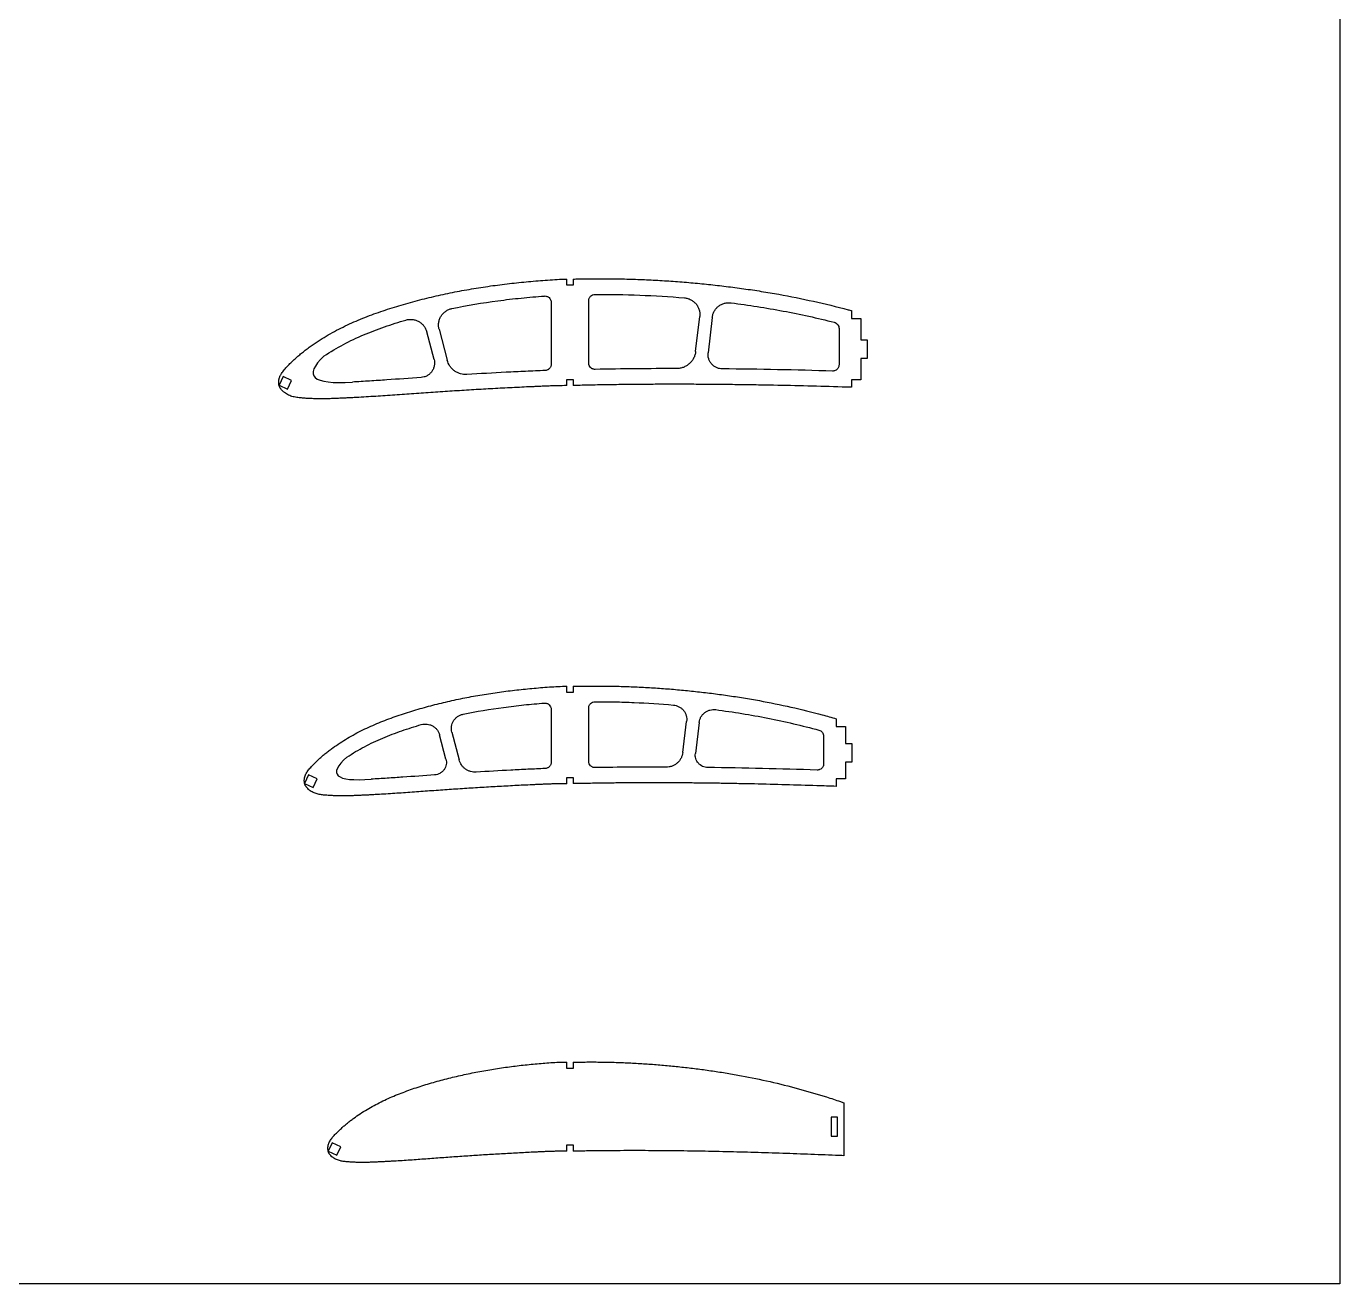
# Model space of a CAD drawing. Header units: millimetres. Extents: x -11497 to 404, y -3854 to 414.
# Drawn here: x -8774.7 to -8355.3, y -2304.7 to -1903.2 of the extents above; entities that cross this region are included whole.
import ezdxf

# ---------------------------------------------------------------- set-up
doc = ezdxf.new("R2010")
doc.units = ezdxf.units.MM
doc.layers.add('7', color=1, linetype='Continuous')

msp = doc.modelspace()

# ---------------------------------------------------------------- linework, layer by layer
for p, q in [((-8602.1145, -1985.9238), (-8602.1145, -1983.9394)), ((-8600.1145, -1985.9238), (-8602.1145, -1985.9238)), ((-8600.1145, -1983.9238), (-8600.1145, -1985.9238)), ((-8511.1987, -1994.017), (-8511.1987, -1996.517)), ((-8511.1987, -1996.517), (-8508.1987, -1996.517)), ((-8508.1987, -1996.517), (-8508.1987, -2003.3453)), ((-8508.1987, -2003.3453), (-8506.1987, -2003.3453)), ((-8506.1987, -2003.3453), (-8506.1987, -2009.3453)), ((-8506.1987, -2009.3453), (-8508.1987, -2009.3453)), ((-8508.1987, -2009.3453), (-8508.1987, -2016.088)), ((-8602.1145, -2017.9535), (-8602.1145, -2015.9535)), ((-8602.1145, -2015.9535), (-8600.1145, -2015.9535)), ((-8600.1145, -2015.9535), (-8600.1145, -2017.9129)), ((-8508.1987, -2016.088), (-8511.1987, -2016.088)), ((-8511.1987, -2016.088), (-8511.1987, -2018.4937)), ((-8602.1145, -2115.9223), (-8602.1145, -2113.9394)), ((-8600.1145, -2115.9223), (-8602.1145, -2115.9223)), ((-8600.1145, -2113.9223), (-8600.1145, -2115.9223)), ((-8516.1138, -2124.281), (-8516.1138, -2126.781)), ((-8516.1138, -2126.781), (-8513.1138, -2126.781)), ((-8513.1138, -2126.781), (-8513.1138, -2132.1649)), ((-8513.1138, -2132.1649), (-8511.1138, -2132.1649)), ((-8511.1138, -2132.1649), (-8511.1138, -2138.1649)), ((-8511.1138, -2138.1649), (-8513.1138, -2138.1649)), ((-8513.1138, -2138.1649), (-8513.1138, -2143.5049)), ((-8602.1145, -2145.0411), (-8602.1145, -2143.0411)), ((-8602.1145, -2143.0411), (-8600.1145, -2143.0411)), ((-8600.1145, -2143.0411), (-8600.1145, -2145.0071)), ((-8513.1138, -2143.5049), (-8516.1138, -2143.5049)), ((-8516.1138, -2143.5049), (-8516.1138, -2145.8994)), ((-8602.1145, -2235.9215), (-8602.1145, -2233.9394)), ((-8600.1145, -2233.9215), (-8600.1145, -2235.9215)), ((-8600.1145, -2235.9215), (-8602.1145, -2235.9215)), ((-8513.6567, -2246.8739), (-8513.6567, -2263.8085)), ((-8517.6567, -2251.5467), (-8517.6567, -2257.5467)), ((-8515.6567, -2251.5467), (-8517.6567, -2251.5467)), ((-8515.6567, -2257.5467), (-8515.6567, -2251.5467)), ((-8602.1145, -2262.3529), (-8602.1145, -2260.3529)), ((-8602.1145, -2260.3529), (-8600.1145, -2260.3529)), ((-8600.1145, -2260.3529), (-8600.1145, -2262.3271)), ((-8517.6567, -2257.5467), (-8515.6567, -2257.5467))]:
    msp.add_line(p, q)
at = {"color": 7, "linetype": 'Continuous', "lineweight": 25}
for p, q in [((-8607.1145, -1991.3408), (-8607.1145, -2011.1303)), ((-8595.1145, -2010.7687), (-8595.1145, -1990.8348)), ((-8560.9786, -2007.1), (-8559.677, -1995.9058)), ((-8555.6823, -1996.2263), (-8556.9903, -2007.4655)), ((-8642.9031, -1999.9777), (-8640.3025, -2009.8467)), ((-8515.1987, -1999.6817), (-8515.1987, -2011.311)), ((-8644.5054, -2009.5943), (-8646.8224, -2000.8022)), ((-8679.5763, -2008.468), (-8679.5762, -2008.4682)), ((-8692.7313, -2015.0669), (-8693.9991, -2017.7858)), ((-8690.0123, -2016.3348), (-8692.7313, -2015.0669)), ((-8691.2802, -2019.0537), (-8690.0123, -2016.3348)), ((-8693.9991, -2017.7858), (-8691.2802, -2019.0537)), ((-8607.1145, -2121.2949), (-8607.1145, -2138.1989)), ((-8595.1145, -2137.8995), (-8595.1145, -2120.8563)), ((-8565.071, -2135.0646), (-8563.8472, -2125.1695)), ((-8559.8495, -2125.4712), (-8561.0729, -2135.3549)), ((-8640.7014, -2137.2038), (-8642.7351, -2129.4766)), ((-8638.8187, -2128.6414), (-8636.5207, -2137.3737)), ((-8520.1138, -2129.8742), (-8520.1138, -2138.6925)), ((-8672.3238, -2136.5588), (-8672.3236, -2136.559)), ((-8684.5568, -2142.2508), (-8685.8247, -2144.9697)), ((-8681.8379, -2143.5186), (-8684.5568, -2142.2508)), ((-8685.8247, -2144.9697), (-8683.1058, -2146.2376)), ((-8683.1058, -2146.2376), (-8681.8379, -2143.5186)), ((-8677.0112, -2259.6513), (-8678.2791, -2262.3702)), ((-8674.2923, -2260.9192), (-8677.0112, -2259.6513)), ((-8678.2791, -2262.3702), (-8675.5601, -2263.6381)), ((-8675.5601, -2263.6381), (-8674.2923, -2260.9192))]:
    msp.add_line(p, q, dxfattribs=at)
for points, knots in [([(-8602.1145, -2017.9535), (-8603.0832, -2017.9746), (-8604.5625, -2018.0061), (-8606.5524, -2018.0542), (-8608.0845, -2018.0982), (-8609.6161, -2018.1549), (-8611.1472, -2018.2239), (-8612.6782, -2018.2925), (-8614.7197, -2018.3818), (-8617.2709, -2018.5036), (-8620.3319, -2018.6554), (-8623.3924, -2018.8135), (-8627.4723, -2019.0353), (-8631.5511, -2019.2698), (-8635.6288, -2019.5193), (-8638.6866, -2019.7121), (-8641.7439, -2019.9108), (-8644.8007, -2020.1152), (-8647.857, -2020.3245), (-8650.913, -2020.5378), (-8653.9686, -2020.7541), (-8657.0242, -2020.9706), (-8660.0799, -2021.1835), (-8663.1362, -2021.3875), (-8666.1932, -2021.5776), (-8668.7417, -2021.7201), (-8670.7808, -2021.8268), (-8672.3103, -2021.9035), (-8673.84, -2021.9774), (-8675.3698, -2022.0465), (-8676.9001, -2022.106), (-8678.4308, -2022.1519), (-8679.962, -2022.1743), (-8681.4935, -2022.1731), (-8683.0245, -2022.1382), (-8684.5547, -2022.075), (-8686.0824, -2021.9683), (-8687.6074, -2021.8282), (-8689.1255, -2021.6181), (-8690.3564, -2021.2626), (-8691.2793, -2020.8234), (-8691.8256, -2020.4928), (-8692.2371, -2020.1911), (-8692.6347, -2019.8712), (-8693.0017, -2019.5158), (-8693.2889, -2019.1741), (-8693.4433, -2018.9716), (-8693.5518, -2018.8144), (-8693.6514, -2018.6514), (-8693.7399, -2018.482), (-8693.8189, -2018.308), (-8693.8979, -2018.1349), (-8693.9673, -2017.9582), (-8694.0132, -2017.7738), (-8694.0488, -2017.5871), (-8694.0753, -2017.3981), (-8694.0938, -2017.2081), (-8694.109, -2016.9536), (-8694.1139, -2016.6341), (-8694.0788, -2016.3164), (-8694.0443, -2016.0644), (-8694.0062, -2015.8771), (-8693.9574, -2015.6922), (-8693.8833, -2015.4484), (-8693.772, -2015.1495), (-8693.61, -2014.8027), (-8693.3704, -2014.352), (-8693.0254, -2013.8147), (-8692.5681, -2013.2004), (-8692.0782, -2012.6118), (-8691.5659, -2012.0427), (-8691.0365, -2011.4896), (-8690.4987, -2010.9446), (-8689.7734, -2010.2261), (-8688.8462, -2009.3491), (-8687.702, -2008.3312), (-8686.5227, -2007.354), (-8685.3158, -2006.4113), (-8683.6728, -2005.1989), (-8681.563, -2003.7615), (-8678.9615, -2002.1442), (-8676.2954, -2000.6354), (-8673.5722, -1999.2325), (-8670.7973, -1997.9348), (-8667.9796, -1996.733), (-8665.1299, -1995.6097), (-8662.2521, -1994.56), (-8659.3514, -1993.5755), (-8656.4303, -1992.6529), (-8653.4916, -1991.7881), (-8650.5382, -1990.9744), (-8647.5718, -1990.2091), (-8644.5934, -1989.4916), (-8641.6039, -1988.8213), (-8637.6043, -1987.9897), (-8632.5821, -1987.0625), (-8627.5349, -1986.2802), (-8623.4855, -1985.7345), (-8620.4431, -1985.366), (-8617.3961, -1985.0353), (-8614.3455, -1984.7382), (-8611.2907, -1984.4869), (-8608.2345, -1984.2509), (-8605.1758, -1984.0462), (-8603.1346, -1983.9617), (-8602.1145, -1983.9394)], [0.252537609, 0.252537609, 0.252537609, 0.252537609, 0.260360124, 0.264485496, 0.268610867, 0.272736239, 0.27686161, 0.280986982, 0.285112353, 0.293363096, 0.301613839, 0.309864582, 0.318115325, 0.334616811, 0.342867554, 0.351118297, 0.35936904, 0.367619783, 0.375870526, 0.384121269, 0.392372012, 0.400622755, 0.408873498, 0.417124241, 0.425374984, 0.433625727, 0.437751098, 0.44187647, 0.446001841, 0.450127213, 0.454252584, 0.458377956, 0.462503327, 0.466628699, 0.47075407, 0.474879442, 0.479004813, 0.483130185, 0.487255556, 0.491380928, 0.493443613, 0.495506299, 0.496537642, 0.497568985, 0.499631671, 0.500663013, 0.501178685, 0.501694356, 0.502210028, 0.502725699, 0.503241371, 0.503757042, 0.504272714, 0.504788385, 0.505304056, 0.505819728, 0.506335399, 0.506851071, 0.507882414, 0.508913756, 0.509429428, 0.509945099, 0.510460771, 0.510976442, 0.512007785, 0.513039128, 0.514070471, 0.516133157, 0.518195842, 0.520258528, 0.522321214, 0.5243839, 0.526446585, 0.528509271, 0.532634642, 0.536760014, 0.540885385, 0.545010757, 0.549136128, 0.557386871, 0.565637614, 0.573888357, 0.5821391, 0.590389843, 0.598640586, 0.606891329, 0.615142072, 0.623392815, 0.631643558, 0.639894301, 0.648145044, 0.656395787, 0.66464653, 0.672897273, 0.681148016, 0.697649502, 0.714150988, 0.722401731, 0.730652474, 0.738903217, 0.74715396, 0.755404703, 0.763655446, 0.771906189, 0.780156932, 0.780156932, 0.780156932, 0.780156932]), ([(-8600.1145, -1983.9238), (-8599.8369, -1983.9212), (-8598.6151, -1983.9089), (-8596.4493, -1983.8797), (-8593.6169, -1983.8329), (-8590.7841, -1983.8232), (-8587.9514, -1983.8327), (-8584.1747, -1983.8866), (-8580.399, -1983.9884), (-8576.6251, -1984.1424), (-8572.8526, -1984.3278), (-8568.1405, -1984.6238), (-8562.4928, -1985.0739), (-8556.8537, -1985.622), (-8551.2244, -1986.2635), (-8545.6072, -1987.0022), (-8540.0036, -1987.8398), (-8532.5552, -1989.1003), (-8523.2946, -1990.9551), (-8515.5843, -1992.8406), (-8511.5673, -1993.9174), (-8511.1987, -1994.017)], [0.487546925, 0.487546925, 0.487546925, 0.487546925, 0.492140286, 0.507765286, 0.523390286, 0.539015286, 0.554640286, 0.570265286, 0.601515286, 0.617140286, 0.632765286, 0.664015286, 0.695265286, 0.726515286, 0.757765286, 0.789015286, 0.820265286, 0.851515286, 0.914015286, 0.976515286, 0.982833218, 0.982833218, 0.982833218, 0.982833218]), ([(-8638.7916, -1993.3457), (-8633.9165, -1992.3395), (-8629.0161, -1991.5213), (-8621.633, -1990.5347), (-8619.1663, -1990.248), (-8615.4594, -1989.869), (-8614.2226, -1989.7518), (-8611.7459, -1989.5397), (-8610.5065, -1989.4411), (-8609.2666, -1989.3466)], [0, 0, 0, 0, 0.5, 0.5, 0.75, 0.75, 0.875, 0.875, 1, 1, 1, 1]), ([(-8609.2666, -1989.3466), (-8609.1285, -1989.336), (-8608.9917, -1989.3399), (-8608.7207, -1989.3751), (-8608.585, -1989.4072), (-8608.326, -1989.4976), (-8608.2024, -1989.5556), (-8607.9668, -1989.697), (-8607.8556, -1989.7806), (-8607.555, -1990.0591), (-8607.3918, -1990.2885), (-8607.2274, -1990.6643), (-8607.1848, -1990.7973), (-8607.1287, -1991.0659), (-8607.1145, -1991.2023), (-8607.1145, -1991.3408)], [0, 0, 0, 0, 0.125, 0.125, 0.25, 0.25, 0.375, 0.375, 0.5, 0.5, 0.75, 0.75, 0.875, 0.875, 1, 1, 1, 1]), ([(-8595.1145, -1990.8348), (-8595.1145, -1990.7035), (-8595.1016, -1990.5743), (-8595.0514, -1990.3201), (-8595.0134, -1990.1938), (-8594.9141, -1989.9526), (-8594.8533, -1989.8382), (-8594.7098, -1989.6217), (-8594.6262, -1989.519), (-8594.3521, -1989.2425), (-8594.1311, -1989.0932), (-8593.6539, -1988.8916), (-8593.3932, -1988.837), (-8593.1305, -1988.8349)], [0, 0, 0, 0, 0.125, 0.125, 0.25, 0.25, 0.375, 0.375, 0.5, 0.5, 0.75, 0.75, 1, 1, 1, 1]), ([(-8593.1305, -1988.8349), (-8588.3625, -1988.7968), (-8583.5986, -1988.8733), (-8574.0786, -1989.2426), (-8569.3224, -1989.5344), (-8564.57, -1989.9304)], [0, 0, 0, 0, 0.5, 0.5, 1, 1, 1, 1]), ([(-8564.5694, -1989.9305), (-8564.2084, -1989.9605), (-8563.8566, -1990.0262), (-8563.3421, -1990.1759), (-8563.1728, -1990.2345), (-8562.8388, -1990.3691), (-8562.6739, -1990.4455), (-8562.1971, -1990.696), (-8561.8992, -1990.8928), (-8561.343, -1991.3458), (-8561.0848, -1991.6034), (-8560.6317, -1992.1562), (-8560.4334, -1992.4538), (-8560.0953, -1993.093), (-8559.9602, -1993.4261), (-8559.809, -1993.94), (-8559.767, -1994.114), (-8559.7005, -1994.4674), (-8559.6758, -1994.6475), (-8559.6298, -1995.186), (-8559.635, -1995.5454), (-8559.6769, -1995.9052)], [0, 0, 0, 0, 0.125, 0.125, 0.1875, 0.1875, 0.25, 0.25, 0.375, 0.375, 0.5, 0.5, 0.625, 0.625, 0.75, 0.75, 0.8125, 0.8125, 0.875, 0.875, 1, 1, 1, 1]), ([(-8555.6822, -1996.2258), (-8555.6408, -1995.8703), (-8555.5649, -1995.5249), (-8555.4015, -1995.0212), (-8555.3387, -1994.8558), (-8555.196, -1994.5299), (-8555.1159, -1994.3691), (-8554.8549, -1993.905), (-8554.6524, -1993.616), (-8554.1909, -1993.0786), (-8553.9299, -1992.8297), (-8553.3729, -1992.395), (-8553.0746, -1992.2058), (-8552.4371, -1991.8857), (-8552.1042, -1991.7583), (-8551.4236, -1991.5718), (-8551.0712, -1991.5115), (-8550.3597, -1991.4619), (-8550.0043, -1991.4724), (-8549.6494, -1991.5184)], [0, 0, 0, 0, 0.125, 0.125, 0.1875, 0.1875, 0.25, 0.25, 0.375, 0.375, 0.5, 0.5, 0.625, 0.625, 0.75, 0.75, 0.875, 0.875, 1, 1, 1, 1]), ([(-8549.6487, -1991.5185), (-8544.0725, -1992.2417), (-8538.5353, -1993.1076), (-8527.5527, -1995.1739), (-8522.1075, -1996.3749), (-8516.708, -1997.7432)], [0, 0, 0, 0, 0.5, 0.5, 1, 1, 1, 1]), ([(-8642.9033, -1999.9769), (-8642.9969, -1999.622), (-8643.0528, -1999.2636), (-8643.0825, -1998.7213), (-8643.0833, -1998.5397), (-8643.0662, -1998.1748), (-8643.0482, -1997.9916), (-8642.9672, -1997.4521), (-8642.8777, -1997.1015), (-8642.6899, -1996.5891), (-8642.6178, -1996.4196), (-8642.4579, -1996.0914), (-8642.3701, -1995.9325), (-8642.084, -1995.4708), (-8641.8628, -1995.1828), (-8641.3586, -1994.6497), (-8641.0837, -1994.4133), (-8640.4902, -1993.9981), (-8640.1679, -1993.8181), (-8639.4986, -1993.5296), (-8639.1516, -1993.42), (-8638.7921, -1993.3458)], [0, 0, 0, 0, 0.125, 0.125, 0.1875, 0.1875, 0.25, 0.25, 0.375, 0.375, 0.4375, 0.4375, 0.5, 0.5, 0.625, 0.625, 0.75, 0.75, 0.875, 0.875, 1, 1, 1, 1]), ([(-8679.5762, -2008.4682), (-8677.5774, -2007.1272), (-8675.525, -2005.9078), (-8671.3271, -2003.68), (-8669.1797, -2002.6757), (-8664.8116, -2000.8333), (-8662.5937, -1999.9888), (-8658.1056, -1998.4185), (-8655.8351, -1997.6929), (-8653.5425, -1997.0176)], [0, 0, 0, 0, 0.25, 0.25, 0.5, 0.5, 0.75, 0.75, 1, 1, 1, 1]), ([(-8653.5414, -1997.0173), (-8653.1946, -1996.9151), (-8652.8436, -1996.8493), (-8652.3108, -1996.8028), (-8652.1322, -1996.7961), (-8651.7728, -1996.8007), (-8651.5917, -1996.8121), (-8651.0576, -1996.8727), (-8650.7093, -1996.948), (-8650.0281, -1997.1678), (-8649.6946, -1997.3137), (-8649.0728, -1997.6635), (-8648.7805, -1997.8683), (-8648.2344, -1998.3395), (-8647.9876, -1998.6004), (-8647.6603, -1999.0231), (-8647.5581, -1999.1695), (-8647.3678, -1999.4737), (-8647.2794, -1999.6321), (-8647.0406, -2000.116), (-8646.9147, -2000.452), (-8646.8226, -2000.8015)], [0, 0, 0, 0, 0.125, 0.125, 0.1875, 0.1875, 0.25, 0.25, 0.375, 0.375, 0.5, 0.5, 0.625, 0.625, 0.75, 0.75, 0.8125, 0.8125, 0.875, 0.875, 1, 1, 1, 1]), ([(-8516.708, -1997.7432), (-8516.4924, -1997.7979), (-8516.2915, -1997.886), (-8515.9193, -1998.1289), (-8515.7575, -1998.2778), (-8515.4846, -1998.628), (-8515.3796, -1998.8217), (-8515.2353, -1999.2411), (-8515.1987, -1999.4592), (-8515.1987, -1999.6817)], [0, 0, 0, 0, 0.25, 0.25, 0.5, 0.5, 0.75, 0.75, 1, 1, 1, 1]), ([(-8560.9787, -2007.1004), (-8561.0221, -2007.4735), (-8561.0987, -2007.8369), (-8561.3159, -2008.5449), (-8561.4576, -2008.892), (-8561.8029, -2009.5557), (-8562.0034, -2009.8675), (-8562.3447, -2010.3062), (-8562.4653, -2010.4476), (-8562.7204, -2010.7203), (-8562.8553, -2010.8519), (-8563.273, -2011.2236), (-8563.571, -2011.4437), (-8564.2053, -2011.8291), (-8564.5451, -2011.9953), (-8565.2401, -2012.2597), (-8565.5966, -2012.3595), (-8566.328, -2012.4944), (-8566.7041, -2012.529), (-8567.0797, -2012.5288)], [0, 0, 0, 0, 0.125, 0.125, 0.25, 0.25, 0.375, 0.375, 0.4375, 0.4375, 0.5, 0.5, 0.625, 0.625, 0.75, 0.75, 0.875, 0.875, 1, 1, 1, 1]), ([(-8552.4554, -2012.607), (-8552.7805, -2012.6038), (-8553.0995, -2012.5666), (-8553.7256, -2012.4271), (-8554.0362, -2012.3229), (-8554.6213, -2012.0552), (-8554.8973, -2011.8922), (-8555.2864, -2011.6038), (-8555.4122, -2011.4998), (-8555.6496, -2011.2816), (-8555.8743, -2011.0522), (-8556.0738, -2010.801), (-8556.2606, -2010.5386), (-8556.348, -2010.401), (-8556.5862, -2009.9785), (-8556.7135, -2009.6842), (-8556.906, -2009.0709), (-8556.9708, -2008.7495), (-8557.0311, -2008.1101), (-8557.028, -2007.7888), (-8556.9904, -2007.4659)], [0, 0, 0, 0, 0.125, 0.125, 0.25, 0.25, 0.375, 0.375, 0.4375, 0.4375, 0.5, 0.5625, 0.5625, 0.625, 0.625, 0.75, 0.75, 0.875, 0.875, 1, 1, 1, 1]), ([(-8644.5053, -2009.5947), (-8644.4184, -2009.9245), (-8644.3693, -2010.2576), (-8644.3439, -2010.9303), (-8644.3688, -2011.2735), (-8644.4912, -2011.9361), (-8644.5879, -2012.2584), (-8644.8543, -2012.8845), (-8645.0205, -2013.1794), (-8645.4125, -2013.7262), (-8645.6423, -2013.9819), (-8646.1455, -2014.4311), (-8646.4193, -2014.6264), (-8646.8638, -2014.8747), (-8647.0173, -2014.9496), (-8647.3283, -2015.0808), (-8647.4866, -2015.1375), (-8647.9699, -2015.2816), (-8648.3059, -2015.3431), (-8648.6461, -2015.3667)], [0, 0, 0, 0, 0.125, 0.125, 0.25, 0.25, 0.375, 0.375, 0.5, 0.5, 0.625, 0.625, 0.75, 0.75, 0.8125, 0.8125, 0.875, 0.875, 1, 1, 1, 1]), ([(-8633.9939, -2014.4091), (-8634.7024, -2014.4522), (-8635.3992, -2014.3744), (-8636.4205, -2014.0777), (-8636.7476, -2013.9509), (-8637.3763, -2013.6437), (-8637.6789, -2013.4626), (-8638.2528, -2013.0473), (-8638.518, -2012.8178), (-8639.0065, -2012.3168), (-8639.2309, -2012.0436), (-8639.8307, -2011.1681), (-8640.1216, -2010.5334), (-8640.3024, -2009.8471)], [0, 0, 0, 0, 0.25, 0.25, 0.375, 0.375, 0.5, 0.5, 0.625, 0.625, 0.75, 0.75, 1, 1, 1, 1]), ([(-8607.1145, -2011.1303), (-8607.1145, -2011.2593), (-8607.1268, -2011.3861), (-8607.1752, -2011.6358), (-8607.2118, -2011.7598), (-8607.3076, -2011.9974), (-8607.3662, -2012.1102), (-8607.5046, -2012.3242), (-8607.5854, -2012.4261), (-8607.7622, -2012.6098), (-8607.8587, -2012.6926), (-8608.068, -2012.8399), (-8608.1806, -2012.9039), (-8608.5287, -2013.06), (-8608.7827, -2013.1199), (-8609.0405, -2013.1294)], [0, 0, 0, 0, 0.125, 0.125, 0.25, 0.25, 0.375, 0.375, 0.5, 0.5, 0.625, 0.625, 0.75, 0.75, 1, 1, 1, 1]), ([(-8593.0754, -2012.7688), (-8593.2091, -2012.7714), (-8593.3408, -2012.7607), (-8593.6004, -2012.7137), (-8593.7296, -2012.6768), (-8593.9761, -2012.5789), (-8594.0931, -2012.5183), (-8594.3151, -2012.3741), (-8594.4202, -2012.2898), (-8594.7029, -2012.0126), (-8594.8555, -2011.7878), (-8595.0601, -2011.3018), (-8595.1145, -2011.0361), (-8595.1145, -2010.7687)], [0, 0, 0, 0, 0.125, 0.125, 0.25, 0.25, 0.375, 0.375, 0.5, 0.5, 0.75, 0.75, 1, 1, 1, 1]), ([(-8517.2563, -2013.3091), (-8523.121, -2013.14), (-8528.9863, -2012.9921), (-8540.719, -2012.7556), (-8546.5862, -2012.6654), (-8552.4545, -2012.6071)], [0, 0, 0, 0, 0.5, 0.5, 1, 1, 1, 1]), ([(-8515.1987, -2011.311), (-8515.1987, -2011.4455), (-8515.2121, -2011.5777), (-8515.2647, -2011.8376), (-8515.3046, -2011.9668), (-8515.4084, -2012.2123), (-8515.472, -2012.3287), (-8515.6222, -2012.5485), (-8515.7094, -2012.6521), (-8515.9949, -2012.9294), (-8516.2248, -2013.0771), (-8516.5954, -2013.2215), (-8516.7252, -2013.2577), (-8516.9888, -2013.3034), (-8517.1219, -2013.313), (-8517.2563, -2013.3091)], [0, 0, 0, 0, 0.125, 0.125, 0.25, 0.25, 0.375, 0.375, 0.5, 0.5, 0.75, 0.75, 0.875, 0.875, 1, 1, 1, 1]), ([(-8648.6445, -2015.3666), (-8652.2923, -2015.6194), (-8655.9394, -2015.8838), (-8661.4113, -2016.2611), (-8663.2356, -2016.3828), (-8666.8852, -2016.6084), (-8668.7107, -2016.7109), (-8670.5367, -2016.8057)], [0, 0, 0, 0, 0.5, 0.5, 0.75, 0.75, 1, 1, 1, 1]), ([(-8609.0405, -2013.1294), (-8610.0809, -2013.168), (-8611.1209, -2013.2165), (-8613.201, -2013.3095), (-8614.2411, -2013.3544), (-8617.361, -2013.4992), (-8619.4406, -2013.6026), (-8625.6789, -2013.9225), (-8629.8367, -2014.1563), (-8633.9936, -2014.4091)], [0, 0, 0, 0, 0.125, 0.125, 0.25, 0.25, 0.5, 0.5, 1, 1, 1, 1]), ([(-8511.1987, -2018.4937), (-8512.1987, -2018.4627), (-8516.8558, -2018.3205), (-8525.1703, -2018.0869), (-8534.3142, -2017.8802), (-8541.6295, -2017.7491), (-8547.116, -2017.6679), (-8552.6023, -2017.6035), (-8558.0885, -2017.5595), (-8563.5743, -2017.5327), (-8569.0597, -2017.5267), (-8574.5446, -2017.5415), (-8580.0288, -2017.5806), (-8584.5982, -2017.6319), (-8588.2533, -2017.6846), (-8590.9943, -2017.7319), (-8593.2783, -2017.7737), (-8595.1052, -2017.8137), (-8596.9321, -2017.8501), (-8598.6017, -2017.884), (-8599.8148, -2017.9071), (-8600.1145, -2017.9129)], [0.008066346, 0.008066346, 0.008066346, 0.008066346, 0.016133157, 0.045630185, 0.075127213, 0.089875727, 0.104624241, 0.119372755, 0.134121269, 0.148869783, 0.163618297, 0.178366811, 0.193115325, 0.207863839, 0.215238096, 0.222612353, 0.22998661, 0.233673739, 0.237360867, 0.244735124, 0.247154808, 0.247154808, 0.247154808, 0.247154808]), ([(-8602.1145, -2145.0411), (-8603.0064, -2145.0589), (-8604.3632, -2145.0797), (-8606.1851, -2145.1135), (-8607.58, -2145.1479), (-8608.9747, -2145.1983), (-8610.3687, -2145.2641), (-8611.7628, -2145.3287), (-8613.622, -2145.4108), (-8615.9455, -2145.5251), (-8618.7339, -2145.6665), (-8621.5223, -2145.8133), (-8625.2399, -2146.0197), (-8628.9573, -2146.2377), (-8632.6744, -2146.4697), (-8635.4621, -2146.6486), (-8638.2497, -2146.8331), (-8641.0372, -2147.0226), (-8643.8245, -2147.2168), (-8646.6117, -2147.415), (-8649.399, -2147.6155), (-8652.1864, -2147.8163), (-8654.9742, -2148.0141), (-8657.7627, -2148.2036), (-8660.5521, -2148.3805), (-8662.8777, -2148.5129), (-8664.7386, -2148.6125), (-8666.1344, -2148.6843), (-8667.5303, -2148.7535), (-8668.9266, -2148.818), (-8670.3232, -2148.8736), (-8671.7203, -2148.9173), (-8673.118, -2148.9378), (-8674.5159, -2148.9378), (-8675.9133, -2148.9056), (-8677.3102, -2148.8489), (-8678.7046, -2148.7502), (-8680.0968, -2148.6234), (-8681.4817, -2148.4246), (-8682.6022, -2148.0875), (-8683.4385, -2147.674), (-8683.9337, -2147.3665), (-8684.3047, -2147.0847), (-8684.6636, -2146.7877), (-8684.9927, -2146.457), (-8685.2483, -2146.1396), (-8685.3841, -2145.9509), (-8685.479, -2145.8046), (-8685.5657, -2145.6533), (-8685.6426, -2145.4967), (-8685.7104, -2145.336), (-8685.7757, -2145.1749), (-8685.8301, -2145.0103), (-8685.8629, -2144.8399), (-8685.8877, -2144.668), (-8685.9057, -2144.4948), (-8685.9176, -2144.3209), (-8685.9273, -2144.0883), (-8685.9328, -2143.7968), (-8685.9025, -2143.5066), (-8685.8786, -2143.2756), (-8685.8483, -2143.1037), (-8685.8072, -2142.9341), (-8685.7445, -2142.7101), (-8685.6485, -2142.435), (-8685.5046, -2142.1167), (-8685.2916, -2141.7021), (-8684.981, -2141.2089), (-8684.5677, -2140.6449), (-8684.1236, -2140.1051), (-8683.6581, -2139.5836), (-8683.1759, -2139.0775), (-8682.6864, -2138.5786), (-8682.0255, -2137.9215), (-8681.1808, -2137.1192), (-8680.1384, -2136.1875), (-8679.0633, -2135.2937), (-8677.9633, -2134.431), (-8676.4653, -2133.3216), (-8674.541, -2132.0073), (-8672.1687, -2130.5271), (-8669.7364, -2129.148), (-8667.2524, -2127.8643), (-8664.7207, -2126.678), (-8662.15, -2125.5792), (-8659.5505, -2124.5512), (-8656.9248, -2123.5922), (-8654.279, -2122.6913), (-8651.6142, -2121.8481), (-8648.9337, -2121.0571), (-8646.24, -2120.3131), (-8643.5347, -2119.6131), (-8640.8187, -2118.957), (-8638.0927, -2118.3441), (-8634.4462, -2117.5837), (-8629.8678, -2116.7361), (-8625.2679, -2116.0203), (-8621.5781, -2115.5211), (-8618.8062, -2115.1843), (-8616.0308, -2114.8812), (-8613.2522, -2114.61), (-8610.4705, -2114.3783), (-8607.6878, -2114.1614), (-8604.9023, -2113.9885), (-8603.0432, -2113.9394), (-8602.1145, -2113.9394)], [0.263563548, 0.263563548, 0.263563548, 0.263563548, 0.271476433, 0.275601804, 0.279727176, 0.283852547, 0.287977919, 0.29210329, 0.296228661, 0.304479404, 0.312730147, 0.32098089, 0.329231633, 0.345733119, 0.353983862, 0.362234605, 0.370485348, 0.378736091, 0.386986834, 0.395237577, 0.40348832, 0.411739063, 0.419989806, 0.428240549, 0.436491292, 0.444742035, 0.448867406, 0.452992778, 0.457118149, 0.461243521, 0.465368892, 0.469494264, 0.473619635, 0.477745007, 0.481870378, 0.48599575, 0.490121121, 0.494246493, 0.498371864, 0.502497236, 0.504559922, 0.506622607, 0.50765395, 0.508685293, 0.510747979, 0.511779322, 0.512294993, 0.512810664, 0.513326336, 0.513842007, 0.514357679, 0.51487335, 0.515389022, 0.515904693, 0.516420365, 0.516936036, 0.517451707, 0.517967379, 0.518998722, 0.520030065, 0.520545736, 0.521061407, 0.521577079, 0.52209275, 0.523124093, 0.524155436, 0.525186779, 0.527249465, 0.52931215, 0.531374836, 0.533437522, 0.535500208, 0.537562893, 0.539625579, 0.543750951, 0.547876322, 0.552001694, 0.556127065, 0.560252437, 0.56850318, 0.576753923, 0.585004665, 0.593255408, 0.601506151, 0.609756894, 0.618007637, 0.62625838, 0.634509123, 0.642759866, 0.651010609, 0.659261352, 0.667512095, 0.675762838, 0.684013581, 0.692264324, 0.70876581, 0.725267296, 0.733518039, 0.741768782, 0.750019525, 0.758270268, 0.766521011, 0.774771754, 0.783022497, 0.79127324, 0.79127324, 0.79127324, 0.79127324]), ([(-8600.1145, -2113.9223), (-8599.9234, -2113.9208), (-8598.8745, -2113.9119), (-8596.9679, -2113.8925), (-8594.3948, -2113.8553), (-8591.8214, -2113.855), (-8589.2481, -2113.8702), (-8585.8174, -2113.9301), (-8582.3877, -2114.0316), (-8578.9598, -2114.182), (-8575.5333, -2114.36), (-8571.2534, -2114.6411), (-8566.124, -2115.0645), (-8561.0026, -2115.5767), (-8555.8906, -2116.1741), (-8550.7895, -2116.8592), (-8545.7012, -2117.6338), (-8538.938, -2118.7981), (-8530.5301, -2120.5059), (-8522.3756, -2122.5234), (-8517.59, -2123.8558), (-8516.1138, -2124.281)], [0.465170968, 0.465170968, 0.465170968, 0.465170968, 0.468652192, 0.484277192, 0.499902192, 0.515527192, 0.531152192, 0.546777192, 0.578027192, 0.593652192, 0.609277192, 0.640527192, 0.671777192, 0.703027192, 0.734277192, 0.765527192, 0.796777192, 0.828027192, 0.890527192, 0.953027192, 0.981010239, 0.981010239, 0.981010239, 0.981010239]), ([(-8635.2284, -2122.8568), (-8630.9413, -2121.9747), (-8626.6327, -2121.2522), (-8620.1419, -2120.3738), (-8617.9735, -2120.1169), (-8614.7149, -2119.776), (-8613.6277, -2119.6697), (-8611.4508, -2119.4757), (-8610.3612, -2119.3868), (-8609.2713, -2119.3011)], [0, 0, 0, 0, 0.5, 0.5, 0.75, 0.75, 0.875, 0.875, 1, 1, 1, 1]), ([(-8609.2713, -2119.3011), (-8609.133, -2119.2902), (-8608.996, -2119.2937), (-8608.7246, -2119.3285), (-8608.5886, -2119.3604), (-8608.3291, -2119.4505), (-8608.2051, -2119.5083), (-8607.969, -2119.6496), (-8607.8576, -2119.7332), (-8607.5562, -2120.0117), (-8607.3926, -2120.2413), (-8607.2277, -2120.6176), (-8607.185, -2120.7507), (-8607.1287, -2121.0197), (-8607.1145, -2121.1562), (-8607.1145, -2121.2949)], [0, 0, 0, 0, 0.125, 0.125, 0.25, 0.25, 0.375, 0.375, 0.5, 0.5, 0.75, 0.75, 0.875, 0.875, 1, 1, 1, 1]), ([(-8595.1145, -2120.8563), (-8595.1145, -2120.7243), (-8595.1015, -2120.5946), (-8595.0509, -2120.3393), (-8595.0125, -2120.2124), (-8594.9124, -2119.9705), (-8594.8511, -2119.8557), (-8594.7064, -2119.6385), (-8594.6221, -2119.5356), (-8594.3459, -2119.259), (-8594.1233, -2119.1099), (-8593.643, -2118.9099), (-8593.3808, -2118.8566), (-8593.1169, -2118.8563)], [0, 0, 0, 0, 0.125, 0.125, 0.25, 0.25, 0.375, 0.375, 0.5, 0.5, 0.75, 0.75, 1, 1, 1, 1]), ([(-8593.1169, -2118.8563), (-8591.0285, -2118.8538), (-8588.941, -2118.8715), (-8584.7679, -2118.9603), (-8582.6822, -2119.0259), (-8576.4279, -2119.2961), (-8572.2619, -2119.5658), (-8568.0992, -2119.9239)], [0, 0, 0, 0, 0.25, 0.25, 0.5, 0.5, 1, 1, 1, 1]), ([(-8568.0992, -2119.9239), (-8567.7834, -2119.9511), (-8567.4758, -2120.0095), (-8566.8761, -2120.1861), (-8566.5809, -2120.3063), (-8566.0258, -2120.6006), (-8565.7658, -2120.7739), (-8565.2808, -2121.1725), (-8565.056, -2121.3989), (-8564.662, -2121.8845), (-8564.4898, -2122.1458), (-8564.197, -2122.707), (-8564.0807, -2122.9988), (-8563.9079, -2123.5995), (-8563.8509, -2123.9123), (-8563.8014, -2124.5406), (-8563.8082, -2124.8549), (-8563.8471, -2125.1695)], [0, 0, 0, 0, 0.125, 0.125, 0.25, 0.25, 0.375, 0.375, 0.5, 0.5, 0.625, 0.625, 0.75, 0.75, 0.875, 0.875, 1, 1, 1, 1]), ([(-8559.8495, -2125.4711), (-8559.8113, -2125.1621), (-8559.7432, -2124.8621), (-8559.5497, -2124.2793), (-8559.4225, -2123.9936), (-8559.1165, -2123.457), (-8558.9389, -2123.2067), (-8558.535, -2122.7415), (-8558.3068, -2122.5262), (-8557.8204, -2122.1503), (-8557.5602, -2121.987), (-8557.0047, -2121.7111), (-8556.7144, -2121.6014), (-8556.1218, -2121.4413), (-8555.8154, -2121.3899), (-8555.1961, -2121.3488), (-8554.8869, -2121.3588), (-8554.5783, -2121.3996)], [0, 0, 0, 0, 0.125, 0.125, 0.25, 0.25, 0.375, 0.375, 0.5, 0.5, 0.625, 0.625, 0.75, 0.75, 0.875, 0.875, 1, 1, 1, 1]), ([(-8554.5782, -2121.3996), (-8548.9837, -2122.14), (-8543.4331, -2123.0392), (-8532.4358, -2125.2121), (-8526.9893, -2126.4869), (-8521.5932, -2127.9435)], [0, 0, 0, 0, 0.5, 0.5, 1, 1, 1, 1]), ([(-8672.3236, -2136.559), (-8670.5016, -2135.3415), (-8668.6307, -2134.2347), (-8664.8035, -2132.214), (-8662.8452, -2131.3047), (-8658.8633, -2129.6337), (-8656.8416, -2128.8677), (-8652.7508, -2127.4428), (-8650.6813, -2126.7848), (-8648.5919, -2126.1719)], [0, 0, 0, 0, 0.25, 0.25, 0.5, 0.5, 0.75, 0.75, 1, 1, 1, 1]), ([(-8648.5921, -2126.1719), (-8648.2896, -2126.0832), (-8647.9834, -2126.0261), (-8647.3639, -2125.9727), (-8647.047, -2125.977), (-8646.4261, -2126.0481), (-8646.1224, -2126.114), (-8645.5286, -2126.3061), (-8645.2378, -2126.4337), (-8644.6959, -2126.7391), (-8644.4411, -2126.9178), (-8643.9652, -2127.329), (-8643.7501, -2127.5567), (-8643.3699, -2128.0483), (-8643.2024, -2128.3159), (-8642.925, -2128.8787), (-8642.8153, -2129.1717), (-8642.7351, -2129.4765)], [0, 0, 0, 0, 0.125, 0.125, 0.25, 0.25, 0.375, 0.375, 0.5, 0.5, 0.625, 0.625, 0.75, 0.75, 0.875, 0.875, 1, 1, 1, 1]), ([(-8638.8187, -2128.6413), (-8638.9003, -2128.3315), (-8638.9489, -2128.0188), (-8638.9832, -2127.3878), (-8638.9681, -2127.0658), (-8638.8737, -2126.4381), (-8638.7954, -2126.1321), (-8638.5766, -2125.5361), (-8638.4353, -2125.2465), (-8638.1021, -2124.7095), (-8637.909, -2124.4583), (-8637.4687, -2123.9934), (-8637.2287, -2123.7871), (-8636.7106, -2123.4251), (-8636.4292, -2123.2682), (-8635.8451, -2123.0169), (-8635.5423, -2122.9214), (-8635.2285, -2122.8568)], [0, 0, 0, 0, 0.125, 0.125, 0.25, 0.25, 0.375, 0.375, 0.5, 0.5, 0.625, 0.625, 0.75, 0.75, 0.875, 0.875, 1, 1, 1, 1]), ([(-8521.5932, -2127.9435), (-8521.381, -2128.0008), (-8521.1837, -2128.0906), (-8520.8189, -2128.3347), (-8520.6603, -2128.4835), (-8520.3935, -2128.8312), (-8520.2906, -2129.0237), (-8520.1498, -2129.4379), (-8520.1138, -2129.6543), (-8520.1138, -2129.8742)], [0, 0, 0, 0, 0.25, 0.25, 0.5, 0.5, 0.75, 0.75, 1, 1, 1, 1]), ([(-8640.7014, -2137.2038), (-8640.6258, -2137.4913), (-8640.5831, -2137.7817), (-8640.561, -2138.3682), (-8640.5827, -2138.6673), (-8640.6894, -2139.2449), (-8640.7736, -2139.5259), (-8641.0056, -2140.0717), (-8641.1505, -2140.3288), (-8641.492, -2140.8056), (-8641.6921, -2141.0287), (-8642.1306, -2141.4205), (-8642.3691, -2141.591), (-8642.8854, -2141.8799), (-8643.1587, -2141.9953), (-8643.7203, -2142.1633), (-8644.0131, -2142.2172), (-8644.3096, -2142.2381)], [0, 0, 0, 0, 0.125, 0.125, 0.25, 0.25, 0.375, 0.375, 0.5, 0.5, 0.625, 0.625, 0.75, 0.75, 0.875, 0.875, 1, 1, 1, 1]), ([(-8631.0107, -2141.3554), (-8631.6294, -2141.3936), (-8632.2381, -2141.3262), (-8633.1302, -2141.0677), (-8633.4159, -2140.9571), (-8633.9651, -2140.6892), (-8634.2296, -2140.531), (-8634.7308, -2140.1686), (-8634.9625, -2139.9682), (-8635.3892, -2139.5307), (-8635.5852, -2139.292), (-8636.109, -2138.5276), (-8636.3629, -2137.9732), (-8636.5207, -2137.3738)], [0, 0, 0, 0, 0.25, 0.25, 0.375, 0.375, 0.5, 0.5, 0.625, 0.625, 0.75, 0.75, 1, 1, 1, 1]), ([(-8607.1145, -2138.1989), (-8607.1145, -2138.3276), (-8607.1268, -2138.4541), (-8607.1749, -2138.7033), (-8607.2113, -2138.827), (-8607.3067, -2139.0642), (-8607.3651, -2139.1768), (-8607.5029, -2139.3904), (-8607.5833, -2139.4922), (-8607.7595, -2139.6758), (-8607.8556, -2139.7586), (-8608.064, -2139.906), (-8608.1762, -2139.9702), (-8608.5232, -2140.1268), (-8608.7764, -2140.1874), (-8609.0335, -2140.1978)], [0, 0, 0, 0, 0.125, 0.125, 0.25, 0.25, 0.375, 0.375, 0.5, 0.5, 0.625, 0.625, 0.75, 0.75, 1, 1, 1, 1]), ([(-8593.0822, -2139.8997), (-8593.2156, -2139.9018), (-8593.347, -2139.8907), (-8593.6058, -2139.8431), (-8593.7347, -2139.8059), (-8593.9804, -2139.7076), (-8594.0971, -2139.6469), (-8594.3182, -2139.5025), (-8594.4229, -2139.4182), (-8594.7046, -2139.1411), (-8594.8566, -2138.9166), (-8595.0603, -2138.4315), (-8595.1145, -2138.1663), (-8595.1145, -2137.8995)], [0, 0, 0, 0, 0.125, 0.125, 0.25, 0.25, 0.375, 0.375, 0.5, 0.5, 0.75, 0.75, 1, 1, 1, 1]), ([(-8565.071, -2135.0647), (-8565.1111, -2135.3889), (-8565.18, -2135.7045), (-8565.373, -2136.3191), (-8565.4982, -2136.62), (-8565.8021, -2137.1955), (-8565.9781, -2137.4658), (-8566.3767, -2137.9723), (-8566.602, -2138.2106), (-8567.0887, -2138.6394), (-8567.3488, -2138.8296), (-8567.9019, -2139.1622), (-8568.198, -2139.3055), (-8568.8035, -2139.5331), (-8569.114, -2139.6188), (-8569.7503, -2139.734), (-8570.0775, -2139.7631), (-8570.4042, -2139.762)], [0, 0, 0, 0, 0.125, 0.125, 0.25, 0.25, 0.375, 0.375, 0.5, 0.5, 0.625, 0.625, 0.75, 0.75, 0.875, 0.875, 1, 1, 1, 1]), ([(-8557.131, -2139.8694), (-8557.4154, -2139.8658), (-8557.6944, -2139.8324), (-8558.2418, -2139.7086), (-8558.5132, -2139.6164), (-8559.0241, -2139.3802), (-8559.265, -2139.2366), (-8559.7174, -2138.898), (-8559.9262, -2138.7041), (-8560.2951, -2138.2818), (-8560.459, -2138.0492), (-8560.7339, -2137.555), (-8560.8437, -2137.2969), (-8561.0089, -2136.7592), (-8561.0637, -2136.4777), (-8561.1126, -2135.9182), (-8561.1079, -2135.6372), (-8561.073, -2135.3549)], [0, 0, 0, 0, 0.125, 0.125, 0.25, 0.25, 0.375, 0.375, 0.5, 0.5, 0.625, 0.625, 0.75, 0.75, 0.875, 0.875, 1, 1, 1, 1]), ([(-8520.1138, -2138.6925), (-8520.1138, -2138.8273), (-8520.1273, -2138.9598), (-8520.1802, -2139.2203), (-8520.2203, -2139.3498), (-8520.3246, -2139.5958), (-8520.3884, -2139.7124), (-8520.5394, -2139.9326), (-8520.627, -2140.0362), (-8520.9137, -2140.3137), (-8521.1446, -2140.4612), (-8521.5166, -2140.6048), (-8521.6468, -2140.6408), (-8521.9112, -2140.6856), (-8522.0446, -2140.6947), (-8522.1793, -2140.6903)], [0, 0, 0, 0, 0.125, 0.125, 0.25, 0.25, 0.375, 0.375, 0.5, 0.5, 0.75, 0.75, 0.875, 0.875, 1, 1, 1, 1]), ([(-8644.3097, -2142.2381), (-8647.6813, -2142.4757), (-8651.0522, -2142.7238), (-8656.1096, -2143.0794), (-8657.7957, -2143.1943), (-8661.1689, -2143.4073), (-8662.8562, -2143.5038), (-8664.544, -2143.5935)], [0, 0, 0, 0, 0.5, 0.5, 0.75, 0.75, 1, 1, 1, 1]), ([(-8609.0335, -2140.1978), (-8609.9498, -2140.2349), (-8610.8656, -2140.2809), (-8612.6977, -2140.3644), (-8613.6138, -2140.4048), (-8616.3616, -2140.537), (-8618.1932, -2140.6305), (-8623.6876, -2140.9187), (-8627.3495, -2141.1289), (-8631.0107, -2141.3554)], [0, 0, 0, 0, 0.125, 0.125, 0.25, 0.25, 0.5, 0.5, 1, 1, 1, 1]), ([(-8522.1793, -2140.6903), (-8528.0027, -2140.4994), (-8533.8268, -2140.3291), (-8545.4772, -2140.052), (-8551.3035, -2139.9432), (-8557.1309, -2139.8694)], [0, 0, 0, 0, 0.5, 0.5, 1, 1, 1, 1]), ([(-8516.1138, -2145.8994), (-8518.1779, -2145.8275), (-8523.5589, -2145.6447), (-8532.2576, -2145.3762), (-8540.5524, -2145.1657), (-8547.1896, -2145.0281), (-8552.1682, -2144.9402), (-8557.1475, -2144.8675), (-8562.1277, -2144.8138), (-8567.1086, -2144.7751), (-8572.0904, -2144.7555), (-8577.0731, -2144.7544), (-8582.0567, -2144.7762), (-8586.2104, -2144.8107), (-8589.5338, -2144.849), (-8592.0266, -2144.884), (-8594.1041, -2144.918), (-8595.7662, -2144.9486), (-8597.4284, -2144.9716), (-8598.8778, -2144.9899), (-8599.9118, -2145.0042), (-8600.1145, -2145.0071)], [0.008893259, 0.008893259, 0.008893259, 0.008893259, 0.027249465, 0.056746493, 0.086243521, 0.100992035, 0.115740549, 0.130489063, 0.145237577, 0.159986091, 0.174734605, 0.189483119, 0.204231633, 0.218980147, 0.226354404, 0.233728661, 0.241102919, 0.244790047, 0.248477176, 0.255851433, 0.25764953, 0.25764953, 0.25764953, 0.25764953]), ([(-8602.1145, -2262.3529), (-8602.9355, -2262.3677), (-8604.1793, -2262.3786), (-8605.846, -2262.3991), (-8607.1144, -2262.4245), (-8608.3825, -2262.469), (-8609.65, -2262.532), (-8610.9178, -2262.5928), (-8612.6087, -2262.6684), (-8614.7222, -2262.7757), (-8617.2589, -2262.9076), (-8619.796, -2263.0439), (-8623.1792, -2263.2362), (-8626.563, -2263.4389), (-8629.9473, -2263.6546), (-8632.4857, -2263.8207), (-8635.0243, -2263.9922), (-8637.5632, -2264.1679), (-8640.1022, -2264.3482), (-8642.6414, -2264.5325), (-8645.1809, -2264.7184), (-8647.7208, -2264.9047), (-8650.2612, -2265.0884), (-8652.8025, -2265.2647), (-8655.3449, -2265.4293), (-8657.4648, -2265.5525), (-8659.161, -2265.6454), (-8660.4335, -2265.7127), (-8661.7061, -2265.7776), (-8662.979, -2265.8378), (-8664.2522, -2265.8899), (-8665.526, -2265.9315), (-8666.8004, -2265.9503), (-8668.075, -2265.9513), (-8669.3492, -2265.9217), (-8670.6229, -2265.8709), (-8671.8943, -2265.7797), (-8673.164, -2265.6651), (-8674.426, -2265.4767), (-8675.4445, -2265.1568), (-8676.2008, -2264.7668), (-8676.649, -2264.4807), (-8676.9825, -2264.2172), (-8677.3056, -2263.9414), (-8677.5997, -2263.6335), (-8677.8261, -2263.3385), (-8677.9448, -2263.1626), (-8678.0272, -2263.0264), (-8678.102, -2262.8858), (-8678.1682, -2262.741), (-8678.2257, -2262.5925), (-8678.2784, -2262.4426), (-8678.3189, -2262.2891), (-8678.3395, -2262.1316), (-8678.3543, -2261.9735), (-8678.3646, -2261.8148), (-8678.3704, -2261.6558), (-8678.375, -2261.4435), (-8678.381, -2261.1777), (-8678.3552, -2260.913), (-8678.341, -2260.7014), (-8678.318, -2260.5437), (-8678.284, -2260.3881), (-8678.2317, -2260.1824), (-8678.1499, -2259.9294), (-8678.0226, -2259.6372), (-8677.8343, -2259.2561), (-8677.5555, -2258.8034), (-8677.1827, -2258.286), (-8676.7809, -2257.7912), (-8676.3585, -2257.3135), (-8675.9201, -2256.851), (-8675.475, -2256.3946), (-8674.8735, -2255.7943), (-8674.105, -2255.0608), (-8673.1565, -2254.2087), (-8672.1777, -2253.3919), (-8671.1763, -2252.6031), (-8669.8123, -2251.5888), (-8668.0592, -2250.388), (-8665.8985, -2249.0344), (-8663.6819, -2247.7749), (-8661.4187, -2246.6014), (-8659.1115, -2245.5179), (-8656.7688, -2244.5141), (-8654.4003, -2243.5741), (-8652.0074, -2242.6988), (-8649.5967, -2241.8751), (-8647.1686, -2241.1051), (-8644.7265, -2240.3823), (-8642.2725, -2239.7026), (-8639.8082, -2239.0631), (-8637.3343, -2238.4635), (-8634.8517, -2237.9036), (-8631.5309, -2237.2088), (-8627.3623, -2236.4347), (-8623.1754, -2235.7804), (-8619.8175, -2235.3241), (-8617.2953, -2235.0166), (-8614.7704, -2234.7389), (-8612.243, -2234.4916), (-8609.7133, -2234.2781), (-8607.1832, -2234.0788), (-8604.6498, -2233.9353), (-8602.9588, -2233.9188), (-8602.1145, -2233.9394)], [0.472189477, 0.472189477, 0.472189477, 0.472189477, 0.480203193, 0.484328564, 0.488453936, 0.492579307, 0.496704679, 0.50083005, 0.504955422, 0.513206165, 0.521456908, 0.529707651, 0.537958394, 0.55445988, 0.562710623, 0.570961366, 0.579212108, 0.587462851, 0.595713594, 0.603964337, 0.61221508, 0.620465823, 0.628716566, 0.636967309, 0.645218052, 0.653468795, 0.657594167, 0.661719538, 0.66584491, 0.669970281, 0.674095653, 0.678221024, 0.682346396, 0.686471767, 0.690597139, 0.69472251, 0.698847882, 0.702973253, 0.707098625, 0.711223996, 0.713286682, 0.715349368, 0.71638071, 0.717412053, 0.719474739, 0.720506082, 0.721021753, 0.721537425, 0.722053096, 0.722568768, 0.723084439, 0.72360011, 0.724115782, 0.724631453, 0.725147125, 0.725662796, 0.726178468, 0.726694139, 0.727725482, 0.728756825, 0.729272496, 0.729788168, 0.730303839, 0.730819511, 0.731850853, 0.732882196, 0.733913539, 0.735976225, 0.738038911, 0.740101596, 0.742164282, 0.744226968, 0.746289654, 0.748352339, 0.752477711, 0.756603082, 0.760728454, 0.764853825, 0.768979197, 0.77722994, 0.785480683, 0.793731426, 0.801982169, 0.810232912, 0.818483655, 0.826734398, 0.834985141, 0.843235884, 0.851486627, 0.859737369, 0.867988112, 0.876238855, 0.884489598, 0.892740341, 0.900991084, 0.91749257, 0.933994056, 0.942244799, 0.950495542, 0.958746285, 0.966997028, 0.975247771, 0.983498514, 0.991749257, 1, 1, 1, 1]), ([(-8600.1145, -2233.9215), (-8600.0032, -2233.9208), (-8599.1139, -2233.9151), (-8597.4467, -2233.9043), (-8595.1129, -2233.876), (-8592.7789, -2233.8845), (-8590.4451, -2233.9048), (-8587.3337, -2233.9703), (-8584.2235, -2234.0715), (-8581.1149, -2234.2185), (-8578.0077, -2234.3897), (-8574.1269, -2234.6571), (-8569.4759, -2235.0557), (-8564.8325, -2235.5348), (-8560.1978, -2236.0916), (-8555.5732, -2236.7272), (-8550.9604, -2237.4437), (-8544.8299, -2238.519), (-8537.2089, -2240.0912), (-8528.1513, -2242.3614), (-8520.6852, -2244.5538), (-8515.874, -2246.1231), (-8514.0282, -2246.7474), (-8513.6567, -2246.8739)], [0.013389741, 0.013389741, 0.013389741, 0.013389741, 0.015625, 0.03125, 0.046875, 0.0625, 0.078125, 0.09375, 0.125, 0.140625, 0.15625, 0.1875, 0.21875, 0.25, 0.28125, 0.3125, 0.34375, 0.375, 0.4375, 0.5, 0.5625, 0.59375, 0.601633466, 0.601633466, 0.601633466, 0.601633466]), ([(-8513.6567, -2263.8085), (-8514.5297, -2263.7723), (-8516.9044, -2263.6758), (-8522.2822, -2263.464), (-8529.7896, -2263.1801), (-8538.7997, -2262.874), (-8546.3108, -2262.66), (-8552.322, -2262.5164), (-8556.8318, -2262.4224), (-8561.3431, -2262.3419), (-8565.8562, -2262.2793), (-8570.3711, -2262.2296), (-8574.888, -2262.1975), (-8579.4071, -2262.1817), (-8583.9286, -2262.1874), (-8587.6986, -2262.2066), (-8590.7159, -2262.2315), (-8592.9795, -2262.2552), (-8594.8665, -2262.282), (-8596.3764, -2262.3038), (-8597.8866, -2262.3144), (-8599.1327, -2262.3197), (-8600.0013, -2262.3262), (-8600.1145, -2262.3271)], [0.183156238, 0.183156238, 0.183156238, 0.183156238, 0.191730683, 0.206479197, 0.235976225, 0.265473253, 0.294970281, 0.309718795, 0.324467309, 0.339215823, 0.353964337, 0.368712851, 0.383461366, 0.39820988, 0.412958394, 0.427706908, 0.435081165, 0.442455422, 0.449829679, 0.453516807, 0.457203936, 0.464578193, 0.465682636, 0.465682636, 0.465682636, 0.465682636])]:
    msp.add_open_spline(points, degree=3, knots=knots, dxfattribs=at)
for points in [[(-8679.5763, -2008.468), (-8686.4299, -2014.9251), (-8683.418, -2017.7045), (-8670.5404, -2016.8059)], [(-8567.0802, -2012.5288), (-8575.7461, -2012.5238), (-8584.4112, -2012.5996), (-8593.0754, -2012.7688)], [(-8670.5367, -2016.8057), (-8670.538, -2016.8058), (-8670.5392, -2016.8058), (-8670.5404, -2016.8059)], [(-8672.3238, -2136.5588), (-8678.609, -2142.1311), (-8676.0167, -2144.4761), (-8664.5471, -2143.5937)], [(-8570.4042, -2139.762), (-8577.964, -2139.7368), (-8585.5234, -2139.7777), (-8593.0822, -2139.8997)], [(-8664.544, -2143.5935), (-8664.545, -2143.5936), (-8664.5461, -2143.5936), (-8664.5471, -2143.5937)]]:
    msp.add_open_spline(points, degree=3, dxfattribs=at)
at = {"layer": '7'}
msp.add_lwpolyline([(-8945.1716, -1553.7887), (-8355.3265, -1553.7887), (-8355.3265, -2304.6721), (-8945.1716, -2304.6721)], close=True, dxfattribs=at)

doc.saveas('drawing.dxf')
